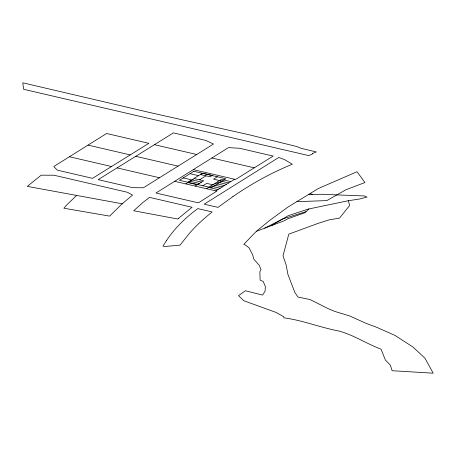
<?xml version="1.0" encoding="UTF-8"?>
<svg xmlns="http://www.w3.org/2000/svg" width="456" height="456" viewBox="0 0 456 456"><rect width="100%" height="100%" fill="white"/><g stroke="black" fill="none" stroke-linecap="round" stroke-linejoin="round"><path stroke-width="0.68" d="M256.329 231.329L243.726 244.387L245.317 244.986L249.033 247.785L252.715 254.961L253.77 259.059L259.094 265.078L260.974 269.405L259.874 271.856L260.102 280.081L263.237 281.495L265.341 286.55L265.078 291.253L262.582 295.089L245.374 290.751L238.511 295.676L243.823 300.743L275.834 312.337L283.831 316.766L283.792 317.832C302.516 320.26 320.112 327.459 338.665 330.976C353.651 334.909 366.607 343.841 381.017 349.142L385.366 359.983L390.382 365.182L392.114 370.717L433.2 373.19L424.992 358.228L413.016 347.062L395.044 335.439L376.833 327.368L365.552 323.127L349.649 315.934L334.903 311.459L328.531 308.832L310.08 299.552L298.019 297.073L294.889 292.547L287.935 274.455L286.168 265.164L283.016 255.782L288.808 234.15L318.288 223.286L329.209 219.849L339.577 218.105L349.621 205.468L348.367 200.72L308.028 209.127L288.186 215.711L271.343 225.652L256.329 231.329L269.137 220.846L287.673 207.246L318.299 188.533L357.048 171.718L364.931 182.548L346.19 189.628L326.804 200.606L296.947 201.66M76.654 195.436L66.878 204.79L63.891 208.221L109.605 216.115L121.552 204.373L132.536 195.065L127.583 192.318L54.002 175.224L41.171 175.184L27.297 186.384L122.219 203.786M308.923 208.968L304.807 212.758L287.77 218.812L284.185 220.801L271.343 225.652M69.426 156.744L53.779 166.543L57.331 170.156L92.522 178.33L148.861 143.321L106.596 133.5L69.426 156.744L111.52 166.525M174.659 181.323L216.817 191.121L198.434 202.857L155.963 193.019L228.427 147.636L239.525 148.263L273.167 156.083L235.564 179.464L193.304 169.643M178.074 166.132L143.378 187.781L132.702 187.667L98.171 179.641L173.417 132.884L205.73 140.402L213.499 144.033L178.074 166.132L135.745 156.3M187.866 182.257L191.668 179.886L183.204 177.92M202.31 173.269L193.908 178.495L203.718 180.775L195.174 186.088M185.763 183.905L194.307 178.587M200.714 174.602L202.852 173.274L212.262 175.457L210.125 176.785L200.321 174.511M199.557 179.806L205.964 175.822M202.92 185.757L206.728 183.386L222.283 186.914M217.369 176.768L213.562 179.134L222.026 181.106M206.465 188.716L221.416 179.413L230.827 181.602M215.876 190.899L234.623 179.248M264.708 228.16L282.669 218.965L305.987 211.669M348.367 200.72L359.425 199.038L367.029 197.055L364.561 195.972L322.033 194.296L308.666 194.41M154.441 144.683L196.724 154.504M211.909 157.993L254.26 167.825M88.042 145.111L130.216 154.909M190.044 173.668L198.502 175.64M219.279 180.741L228.69 182.93M217.147 182.069L226.558 184.258M215.01 183.397L224.42 185.586M192.17 179.915L201.58 182.104M190.032 181.243L199.443 183.432M210.735 186.054L220.145 188.242M187.895 182.571L197.305 184.76M208.603 187.387L218.014 189.571M117.061 167.893L159.452 177.749M310.274 193.429L312.332 194.535M312.651 153.404L312.269 154.077L308.797 155.61L23.581 89.279L22.8 82.81L151.289 112.877L248.953 134.725L296.839 146.564L301.074 148.303L316.339 151.951L312.651 153.404M166.628 240.38L162.963 246.109L165.346 246.468L180.057 245.111L189.354 233.392A818.178 260.963 5.5 0 1 207.714 215.597L212.148 211.937L197.79 208.603C185.831 217.478 174.887 227.92 166.628 240.38M178.222 218.612L177.817 219.022L133.676 210.769L142.557 202.777L149.534 197.374L192.056 207.263L178.222 218.612M232.93 196.599L217.957 207.377L204.168 204.185L278.753 157.462L284.669 159.68L292.347 164.228C271.383 172.767 251.552 183.734 232.93 196.599M193.846 171.302L179.402 180.291L211.385 187.724L225.834 178.735L193.846 171.302"/></g></svg>
